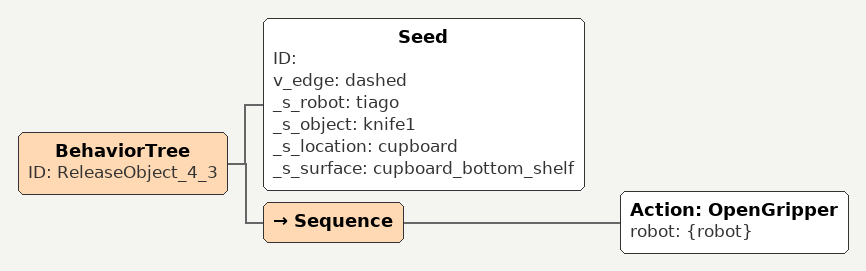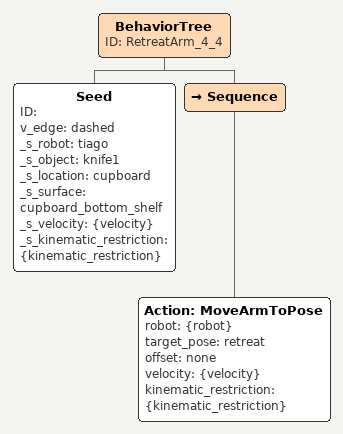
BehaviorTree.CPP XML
<BehaviorTree ID="ReleaseObject_4_3">
    <Seed ID="" v_edge="dashed" _s_robot="tiago" _s_object="knife1" _s_location="cupboard" _s_surface="cupboard_bottom_shelf"/>
    <Sequence>

        <Action ID="OpenGripper" robot="{robot}"/>

    </Sequence>

</BehaviorTree>

<BehaviorTree ID="RetreatArm_4_4">
    <Seed ID="" v_edge="dashed" _s_robot="tiago" _s_object="knife1" _s_location="cupboard" _s_surface="cupboard_bottom_shelf" _s_velocity="{velocity}" _s_kinematic_restriction="{kinematic_restriction}"/>
    <Sequence>

        <Action ID="MoveArmToPose" robot="{robot}" target_pose="retreat" offset="none" velocity="{velocity}" kinematic_restriction="{kinematic_restriction}"/>

    </Sequence>

</BehaviorTree>
